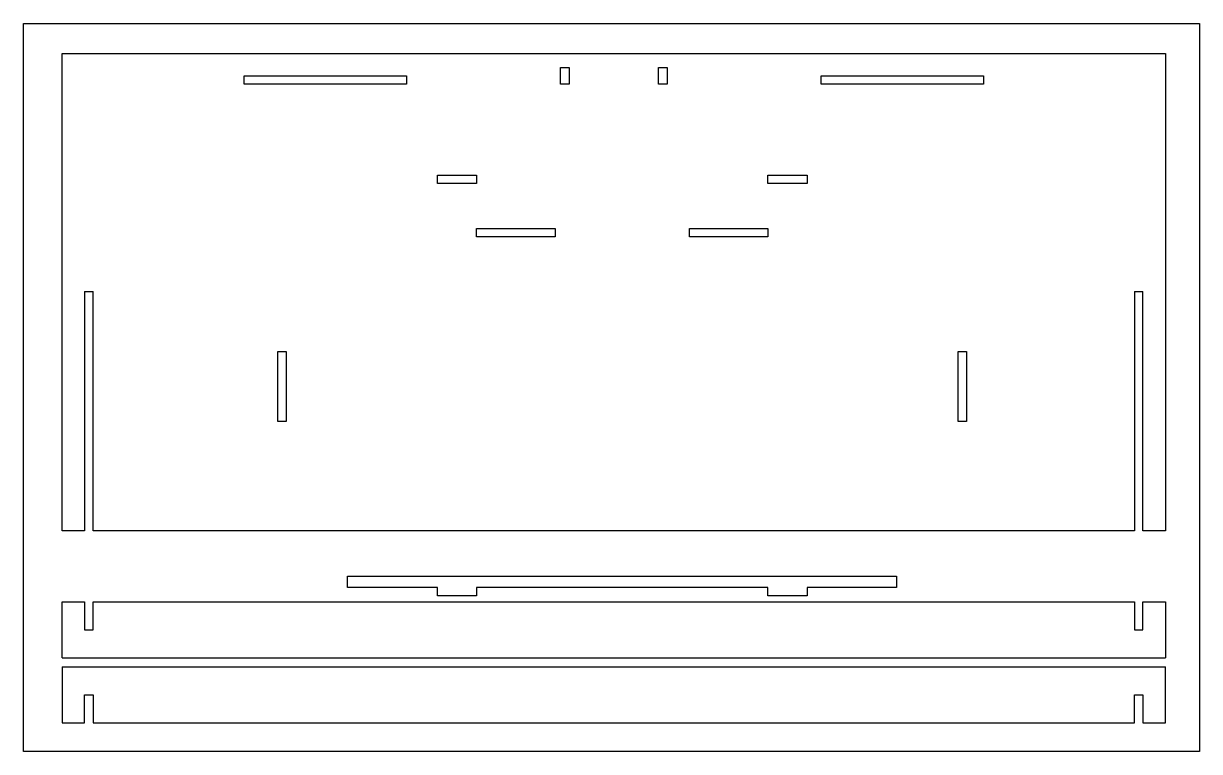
# Model space of a CAD drawing. Extents: x -7719 to 7719, y -4868 to 4868.
# Drawn here: x -7719 to -2671, y 1743 to 4868 of the extents above; entities that cross this region are included whole.
import ezdxf

# ---------------------------------------------------------------- set-up
doc = ezdxf.new("R2010")
doc.units = 0
doc.header["$MEASUREMENT"] = 0
doc.layers.get('0').update_dxf_attribs({"linetype": 'CONTINUOUS'})

msp = doc.modelspace()

# ---------------------------------------------------------------- linework, layer by layer
for p, q in [((-7719.2, 4868), (-2670.9, 4868)), ((-7719.2, 1742.9), (-7719.2, 4868)), ((-2670.9, 4868), (-2670.9, 1742.9)), ((-7553, 4739.7), (-2817.2, 4739.7)), ((-7553, 2690.3), (-7553, 4739.7)), ((-2817.2, 4739.7), (-2817.2, 2690.3)), ((-5413.5, 4679.6), (-5377.4, 4679.6)), ((-5413.5, 4607.5), (-5413.5, 4679.6)), ((-5377.4, 4679.6), (-5377.4, 4607.5)), ((-4992.8, 4679.6), (-4956.8, 4679.6)), ((-4992.8, 4607.5), (-4992.8, 4679.6)), ((-4956.8, 4679.6), (-4956.8, 4607.5)), ((-6771.7, 4643.6), (-6074.6, 4643.6)), ((-6771.7, 4607.5), (-6771.7, 4643.6)), ((-6074.6, 4607.5), (-6771.7, 4607.5)), ((-6074.6, 4643.6), (-6074.6, 4607.5)), ((-5377.4, 4607.5), (-5413.5, 4607.5)), ((-4956.8, 4607.5), (-4992.8, 4607.5)), ((-4295.7, 4643.6), (-3598.5, 4643.6)), ((-4295.7, 4607.5), (-4295.7, 4643.6)), ((-3598.5, 4607.5), (-4295.7, 4607.5)), ((-3598.5, 4643.6), (-3598.5, 4607.5)), ((-5942.4, 4216.8), (-5774.1, 4216.8)), ((-5942.4, 4180.8), (-5942.4, 4216.8)), ((-5774.1, 4216.8), (-5774.1, 4180.8)), ((-4524.1, 4180.8), (-4524.1, 4216.8)), ((-4524.1, 4216.8), (-4355.8, 4216.8)), ((-4355.8, 4216.8), (-4355.8, 4180.8)), ((-5774.1, 4180.8), (-5942.4, 4180.8)), ((-4355.8, 4180.8), (-4524.1, 4180.8)), ((-5774.1, 3952.4), (-5774.1, 3988.4)), ((-5774.1, 3988.4), (-5437.6, 3988.4)), ((-5437.6, 3988.4), (-5437.6, 3952.4)), ((-4860.6, 3952.4), (-4860.6, 3988.4)), ((-4860.6, 3988.4), (-4524.1, 3988.4)), ((-4524.1, 3988.4), (-4524.1, 3952.4)), ((-5437.6, 3952.4), (-5774.1, 3952.4)), ((-4524.1, 3952.4), (-4860.6, 3952.4)), ((-7456.9, 3718), (-7420.8, 3718)), ((-7456.9, 3718), (-7456.9, 2690.3)), ((-7420.8, 2690.3), (-7420.8, 3718)), ((-2949.5, 3718), (-2949.5, 2690.3)), ((-2949.5, 3718), (-2913.4, 3718)), ((-2913.4, 2690.3), (-2913.4, 3718)), ((-6627.5, 3459.6), (-6591.4, 3459.6)), ((-6627.5, 3159.1), (-6627.5, 3459.6)), ((-6591.4, 3459.6), (-6591.4, 3159.1)), ((-3706.7, 3459.6), (-3670.7, 3459.6)), ((-3706.7, 3159.1), (-3706.7, 3459.6)), ((-3670.7, 3459.6), (-3670.7, 3159.1)), ((-6591.4, 3159.1), (-6627.5, 3159.1)), ((-3670.7, 3159.1), (-3706.7, 3159.1)), ((-7456.9, 2690.3), (-7553, 2690.3)), ((-2949.5, 2690.3), (-7420.8, 2690.3)), ((-2817.2, 2690.3), (-2913.4, 2690.3)), ((-6327.7, 2446.7), (-6327.7, 2494.8)), ((-6327.7, 2494.8), (-3971.8, 2494.8)), ((-3971.8, 2494.8), (-3971.8, 2446.7)), ((-5942.4, 2446.7), (-6327.7, 2446.7)), ((-5942.4, 2410.7), (-5942.4, 2446.7)), ((-5774.1, 2446.7), (-5774.1, 2410.7)), ((-4524.1, 2446.7), (-5774.1, 2446.7)), ((-4524.1, 2410.7), (-4524.1, 2446.7)), ((-4355.8, 2446.7), (-4355.8, 2410.7)), ((-3971.8, 2446.7), (-4355.8, 2446.7)), ((-7553, 2145.3), (-7553, 2385.7)), ((-7553, 2385.7), (-7456.9, 2385.7)), ((-7456.9, 2385.7), (-7456.9, 2265.5)), ((-7420.8, 2265.5), (-7420.8, 2385.7)), ((-7420.8, 2385.7), (-2949.5, 2385.7)), ((-5774.1, 2410.7), (-5942.4, 2410.7)), ((-4355.8, 2410.7), (-4524.1, 2410.7)), ((-2949.5, 2385.7), (-2949.5, 2265.5)), ((-2913.4, 2385.7), (-2817.2, 2385.7)), ((-2913.4, 2265.5), (-2913.4, 2385.7)), ((-2817.2, 2385.7), (-2817.2, 2145.3)), ((-7456.9, 2265.5), (-7420.8, 2265.5)), ((-2949.5, 2265.5), (-2913.4, 2265.5)), ((-7553, 2145.3), (-2817.2, 2145.3)), ((-7553, 2105.6), (-2817.2, 2105.6)), ((-7553, 2105.6), (-7553, 1865.2)), ((-2817.2, 1865.2), (-2817.2, 2105.6)), ((-7456.9, 1865.2), (-7456.9, 1985.4)), ((-7456.9, 1985.4), (-7420.8, 1985.4)), ((-7420.8, 1985.4), (-7420.8, 1865.2)), ((-2949.5, 1865.2), (-2949.5, 1985.4)), ((-2949.5, 1985.4), (-2913.4, 1985.4)), ((-2913.4, 1985.4), (-2913.4, 1865.2)), ((-7553, 1865.2), (-7456.9, 1865.2)), ((-7420.8, 1865.2), (-2949.5, 1865.2)), ((-2913.4, 1865.2), (-2817.2, 1865.2)), ((-2670.9, 1742.9), (-7719.2, 1742.9))]:
    msp.add_line(p, q)

doc.saveas('drawing.dxf')
